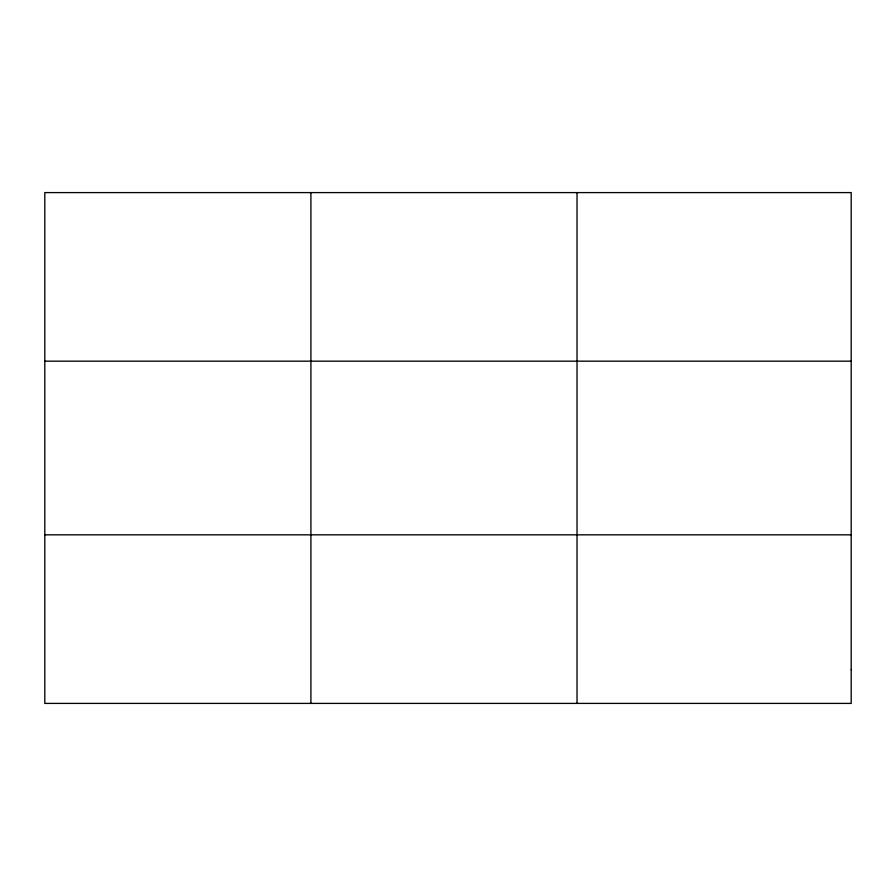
<?xml version="1.0" encoding="UTF-8"?>
<svg xmlns="http://www.w3.org/2000/svg" width="896" height="896" viewBox="0 0 896 896"><rect width="100%" height="100%" fill="white"/><g stroke="black" fill="none" stroke-linecap="round" stroke-linejoin="round"><path stroke-width="1.34" d="M310.912 192.595L310.912 703.405M577.024 192.595L577.024 703.405M44.8 361.166L851.2 361.166M44.8 534.834L851.2 534.834M851.2 669.693L851.2 703.405L44.8 703.405L44.8 192.595L851.2 192.595L851.2 669.693"/></g></svg>
